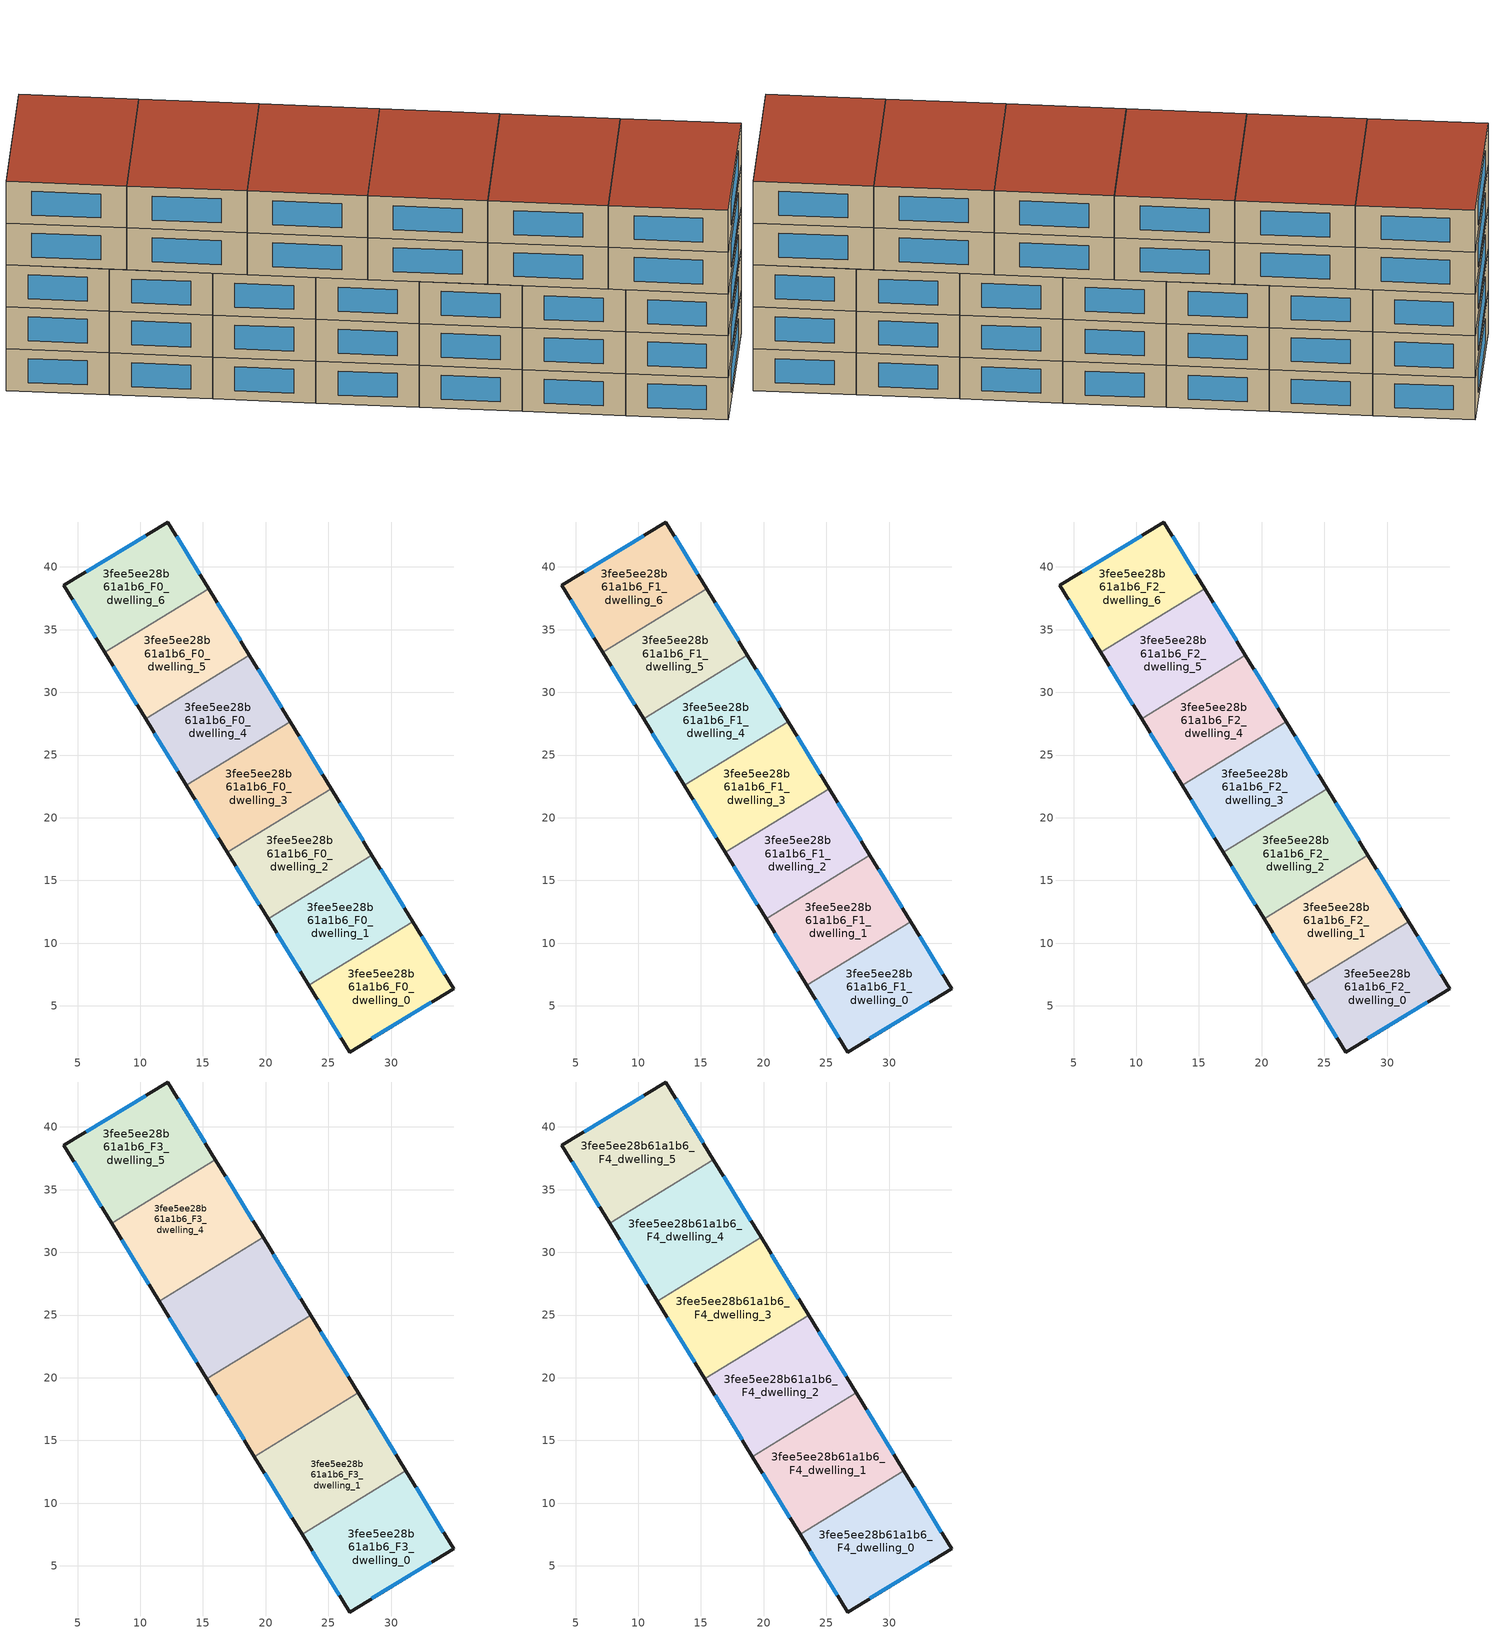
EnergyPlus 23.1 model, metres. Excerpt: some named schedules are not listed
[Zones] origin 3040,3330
3fee5ee28b61a1b6_F0_dwelling_0
 floor ground (EU_floor_Construction): 31.73,11.7 34.99,6.37 26.7,1.32 23.45,6.63 z0
 wall outside (EU_wall_Construction): 23.45,6.63 26.7,1.32 34.99,6.37 31.73,11.7 z0:3
 wall to 3fee5ee28b61a1b6_F0_dwelling_1 (EU_wall_Construction): 31.73,11.7 23.45,6.63 z0:3
 window (EU_Window_Construction): 34.3,7.51 32.43,10.56 / 28.47,2.4 33.22,5.29 / 24.14,5.49 26,2.46 z0.64:2.36
3fee5ee28b61a1b6_F0_dwelling_1
 floor ground (EU_floor_Construction): 28.47,17.01 31.73,11.7 23.45,6.63 20.19,11.94 z0
 wall outside (EU_wall_Construction): 20.19,11.94 23.45,6.63 / 31.73,11.7 28.47,17.01 z0:3
 wall to 3fee5ee28b61a1b6_F0_dwelling_2 (EU_wall_Construction): 28.47,17.01 20.19,11.94 z0:3
 window (EU_Window_Construction): 20.89,10.81 22.75,7.77 / 31.03,12.84 29.17,15.88 z0.64:2.36
3fee5ee28b61a1b6_F0_dwelling_2
 floor ground (EU_floor_Construction): 25.22,22.33 28.47,17.01 20.19,11.94 16.94,17.26 z0
 wall outside (EU_wall_Construction): 16.94,17.26 20.19,11.94 / 28.47,17.01 25.22,22.33 z0:3
 wall to 3fee5ee28b61a1b6_F0_dwelling_3 (EU_wall_Construction): 25.22,22.33 16.94,17.26 z0:3
 window (EU_Window_Construction): 17.64,16.12 19.5,13.08 / 27.78,18.15 25.92,21.19 z0.64:2.36
3fee5ee28b61a1b6_F0_dwelling_3
 floor ground (EU_floor_Construction): 21.96,27.65 25.22,22.33 16.94,17.26 13.68,22.58 z0
 wall outside (EU_wall_Construction): 13.68,22.58 16.94,17.26 / 25.22,22.33 21.96,27.65 z0:3
 wall to 3fee5ee28b61a1b6_F0_dwelling_4 (EU_wall_Construction): 21.96,27.65 13.68,22.58 z0:3
 window (EU_Window_Construction): 14.38,21.44 16.24,18.4 / 24.52,23.47 22.66,26.51 z0.64:2.36
3fee5ee28b61a1b6_F0_dwelling_4
 floor ground (EU_floor_Construction): 18.71,32.96 21.96,27.65 13.68,22.58 10.43,27.89 z0
 wall outside (EU_wall_Construction): 10.43,27.89 13.68,22.58 / 21.96,27.65 18.71,32.96 z0:3
 wall to 3fee5ee28b61a1b6_F0_dwelling_5 (EU_wall_Construction): 18.71,32.96 10.43,27.89 z0:3
 window (EU_Window_Construction): 11.12,26.75 12.98,23.72 / 21.26,28.79 19.4,31.83 z0.64:2.36
3fee5ee28b61a1b6_F0_dwelling_5
 floor ground (EU_floor_Construction): 15.45,38.28 18.71,32.96 10.43,27.89 7.17,33.21 z0
 wall outside (EU_wall_Construction): 7.17,33.21 10.43,27.89 / 18.71,32.96 15.45,38.28 z0:3
 wall to 3fee5ee28b61a1b6_F0_dwelling_6 (EU_wall_Construction): 15.45,38.28 7.17,33.21 z0:3
 window (EU_Window_Construction): 7.87,32.07 9.73,29.03 / 18.01,34.1 16.15,37.14 z0.64:2.36
3fee5ee28b61a1b6_F0_dwelling_6
 floor ground (EU_floor_Construction): 12.2,43.58 15.45,38.28 7.17,33.21 3.91,38.54 z0
 wall outside (EU_wall_Construction): 15.45,38.28 12.2,43.58 3.91,38.54 7.17,33.21 z0:3
 window (EU_Window_Construction): 4.6,37.4 6.47,34.35 / 10.43,42.5 5.68,39.62 / 14.76,39.42 12.9,42.45 z0.64:2.36
3fee5ee28b61a1b6_F1_dwelling_0
 floor to 3fee5ee28b61a1b6_F0_dwelling_0 (EU_floor_Construction): 31.73,11.7 34.99,6.37 26.7,1.32 23.45,6.63 z3
 wall outside (EU_wall_Construction): 23.45,6.63 26.7,1.32 34.99,6.37 31.73,11.7 z3:6
 wall to 3fee5ee28b61a1b6_F1_dwelling_1 (EU_wall_Construction): 31.73,11.7 23.45,6.63 z3:6
 window (EU_Window_Construction): 34.3,7.51 32.43,10.56 / 28.47,2.4 33.22,5.29 / 24.14,5.49 26,2.46 z3.64:5.36
3fee5ee28b61a1b6_F1_dwelling_1
 floor to 3fee5ee28b61a1b6_F0_dwelling_1 (EU_floor_Construction): 28.47,17.01 31.73,11.7 23.45,6.63 20.19,11.94 z3
 wall outside (EU_wall_Construction): 20.19,11.94 23.45,6.63 / 31.73,11.7 28.47,17.01 z3:6
 wall to 3fee5ee28b61a1b6_F1_dwelling_2 (EU_wall_Construction): 28.47,17.01 20.19,11.94 z3:6
 window (EU_Window_Construction): 20.89,10.81 22.75,7.77 / 31.03,12.84 29.17,15.88 z3.64:5.36
3fee5ee28b61a1b6_F1_dwelling_2
 floor to 3fee5ee28b61a1b6_F0_dwelling_2 (EU_floor_Construction): 25.22,22.33 28.47,17.01 20.19,11.94 16.94,17.26 z3
 wall outside (EU_wall_Construction): 16.94,17.26 20.19,11.94 / 28.47,17.01 25.22,22.33 z3:6
 wall to 3fee5ee28b61a1b6_F1_dwelling_3 (EU_wall_Construction): 25.22,22.33 16.94,17.26 z3:6
 window (EU_Window_Construction): 17.64,16.12 19.5,13.08 / 27.78,18.15 25.92,21.19 z3.64:5.36
3fee5ee28b61a1b6_F1_dwelling_3
 floor to 3fee5ee28b61a1b6_F0_dwelling_3 (EU_floor_Construction): 21.96,27.65 25.22,22.33 16.94,17.26 13.68,22.58 z3
 wall outside (EU_wall_Construction): 13.68,22.58 16.94,17.26 / 25.22,22.33 21.96,27.65 z3:6
 wall to 3fee5ee28b61a1b6_F1_dwelling_4 (EU_wall_Construction): 21.96,27.65 13.68,22.58 z3:6
 window (EU_Window_Construction): 14.38,21.44 16.24,18.4 / 24.52,23.47 22.66,26.51 z3.64:5.36
3fee5ee28b61a1b6_F1_dwelling_4
 floor to 3fee5ee28b61a1b6_F0_dwelling_4 (EU_floor_Construction): 18.71,32.96 21.96,27.65 13.68,22.58 10.43,27.89 z3
 wall outside (EU_wall_Construction): 10.43,27.89 13.68,22.58 / 21.96,27.65 18.71,32.96 z3:6
 wall to 3fee5ee28b61a1b6_F1_dwelling_5 (EU_wall_Construction): 18.71,32.96 10.43,27.89 z3:6
 window (EU_Window_Construction): 11.12,26.75 12.98,23.72 / 21.26,28.79 19.4,31.83 z3.64:5.36
3fee5ee28b61a1b6_F1_dwelling_5
 floor to 3fee5ee28b61a1b6_F0_dwelling_5 (EU_floor_Construction): 15.45,38.28 18.71,32.96 10.43,27.89 7.17,33.21 z3
 wall outside (EU_wall_Construction): 7.17,33.21 10.43,27.89 / 18.71,32.96 15.45,38.28 z3:6
 wall to 3fee5ee28b61a1b6_F1_dwelling_6 (EU_wall_Construction): 15.45,38.28 7.17,33.21 z3:6
 window (EU_Window_Construction): 7.87,32.07 9.73,29.03 / 18.01,34.1 16.15,37.14 z3.64:5.36
3fee5ee28b61a1b6_F1_dwelling_6
 floor to 3fee5ee28b61a1b6_F0_dwelling_6 (EU_floor_Construction): 12.2,43.58 15.45,38.28 7.17,33.21 3.91,38.54 z3
 wall outside (EU_wall_Construction): 15.45,38.28 12.2,43.58 3.91,38.54 7.17,33.21 z3:6
 window (EU_Window_Construction): 4.6,37.4 6.47,34.35 / 10.43,42.5 5.68,39.62 / 14.76,39.42 12.9,42.45 z3.64:5.36
3fee5ee28b61a1b6_F2_dwelling_0
 floor to 3fee5ee28b61a1b6_F1_dwelling_0 (EU_floor_Construction): 31.73,11.7 34.99,6.37 26.7,1.32 23.45,6.63 z6
 wall outside (EU_wall_Construction): 23.45,6.63 26.7,1.32 34.99,6.37 31.73,11.7 z6:9
 wall to 3fee5ee28b61a1b6_F2_dwelling_1 (EU_wall_Construction): 31.73,11.7 23.45,6.63 z6:9
 window (EU_Window_Construction): 34.3,7.51 32.43,10.56 / 28.47,2.4 33.22,5.29 / 24.14,5.49 26,2.46 z6.64:8.36
3fee5ee28b61a1b6_F2_dwelling_1
 floor to 3fee5ee28b61a1b6_F1_dwelling_1 (EU_floor_Construction): 28.47,17.01 31.73,11.7 23.45,6.63 20.19,11.94 z6
 wall outside (EU_wall_Construction): 20.19,11.94 23.45,6.63 / 31.73,11.7 28.47,17.01 z6:9
 wall to 3fee5ee28b61a1b6_F2_dwelling_2 (EU_wall_Construction): 28.47,17.01 20.19,11.94 z6:9
 window (EU_Window_Construction): 20.89,10.81 22.75,7.77 / 31.03,12.84 29.17,15.88 z6.64:8.36
 ceiling adiabatic (EU_roof_Construction): 31.19,12.58 28.47,17.01 20.19,11.94 22.91,7.51 z9
3fee5ee28b61a1b6_F2_dwelling_2
 floor to 3fee5ee28b61a1b6_F1_dwelling_2 (EU_floor_Construction): 25.22,22.33 28.47,17.01 20.19,11.94 16.94,17.26 z6
 wall outside (EU_wall_Construction): 16.94,17.26 20.19,11.94 / 28.47,17.01 25.22,22.33 z6:9
 wall to 3fee5ee28b61a1b6_F2_dwelling_3 (EU_wall_Construction): 25.22,22.33 16.94,17.26 z6:9
 window (EU_Window_Construction): 17.64,16.12 19.5,13.08 / 27.78,18.15 25.92,21.19 z6.64:8.36
3fee5ee28b61a1b6_F2_dwelling_3
 floor to 3fee5ee28b61a1b6_F1_dwelling_3 (EU_floor_Construction): 21.96,27.65 25.22,22.33 16.94,17.26 13.68,22.58 z6
 wall outside (EU_wall_Construction): 13.68,22.58 16.94,17.26 / 25.22,22.33 21.96,27.65 z6:9
 wall to 3fee5ee28b61a1b6_F2_dwelling_4 (EU_wall_Construction): 21.96,27.65 13.68,22.58 z6:9
 window (EU_Window_Construction): 14.38,21.44 16.24,18.4 / 24.52,23.47 22.66,26.51 z6.64:8.36
3fee5ee28b61a1b6_F2_dwelling_4
 floor to 3fee5ee28b61a1b6_F1_dwelling_4 (EU_floor_Construction): 18.71,32.96 21.96,27.65 13.68,22.58 10.43,27.89 z6
 wall outside (EU_wall_Construction): 10.43,27.89 13.68,22.58 / 21.96,27.65 18.71,32.96 z6:9
 wall to 3fee5ee28b61a1b6_F2_dwelling_5 (EU_wall_Construction): 18.71,32.96 10.43,27.89 z6:9
 window (EU_Window_Construction): 11.12,26.75 12.98,23.72 / 21.26,28.79 19.4,31.83 z6.64:8.36
3fee5ee28b61a1b6_F2_dwelling_5
 floor to 3fee5ee28b61a1b6_F1_dwelling_5 (EU_floor_Construction): 15.45,38.28 18.71,32.96 10.43,27.89 7.17,33.21 z6
 wall outside (EU_wall_Construction): 7.17,33.21 10.43,27.89 / 18.71,32.96 15.45,38.28 z6:9
 wall to 3fee5ee28b61a1b6_F2_dwelling_6 (EU_wall_Construction): 15.45,38.28 7.17,33.21 z6:9
 window (EU_Window_Construction): 7.87,32.07 9.73,29.03 / 18.01,34.1 16.15,37.14 z6.64:8.36
3fee5ee28b61a1b6_F2_dwelling_6
 floor to 3fee5ee28b61a1b6_F1_dwelling_6 (EU_floor_Construction): 12.2,43.58 15.45,38.28 7.17,33.21 3.91,38.54 z6
 wall outside (EU_wall_Construction): 15.45,38.28 12.2,43.58 3.91,38.54 7.17,33.21 z6:9
 window (EU_Window_Construction): 4.6,37.4 6.47,34.35 / 10.43,42.5 5.68,39.62 / 14.76,39.42 12.9,42.45 z6.64:8.36
3fee5ee28b61a1b6_F3_dwelling_0
 floor to 3fee5ee28b61a1b6_F2_dwelling_0 (EU_floor_Construction): 31.73,11.7 34.99,6.37 26.7,1.32 23.45,6.63 z9
 floor to 3fee5ee28b61a1b6_F2_dwelling_1 (EU_floor_Construction): 31.19,12.58 31.73,11.7 23.45,6.63 22.91,7.51 z9
 wall outside (EU_wall_Construction): 22.91,7.51 26.7,1.32 34.99,6.37 31.19,12.58 z9:12
 wall to 3fee5ee28b61a1b6_F3_dwelling_1 (EU_wall_Construction): 31.19,12.58 22.91,7.51 z9:12
 window (EU_Window_Construction): 34.18,7.7 32,11.25 / 28.47,2.4 33.22,5.29 / 23.72,6.19 25.89,2.65 z9.64:11.36
3fee5ee28b61a1b6_F3_dwelling_1
 floor to 3fee5ee28b61a1b6_F2_dwelling_2 (EU_floor_Construction): 27.39,18.79 28.47,17.01 20.19,11.94 19.11,13.72 z9
 floor adiabatic (EU_floor_Construction): 28.47,17.01 31.19,12.58 22.91,7.51 19.11,13.72 20.19,11.94 z9
 wall outside (EU_wall_Construction): 19.11,13.72 22.91,7.51 / 31.19,12.58 27.39,18.79 z9:12
 wall to 3fee5ee28b61a1b6_F3_dwelling_2 (EU_wall_Construction): 27.39,18.79 19.11,13.72 z9:12
 window (EU_Window_Construction): 19.92,12.39 22.09,8.84 / 30.37,13.91 28.2,17.46 z9.64:11.36
3fee5ee28b61a1b6_F3_dwelling_2
 floor to 3fee5ee28b61a1b6_F2_dwelling_2 (EU_floor_Construction): 25.22,22.33 27.39,18.79 19.11,13.72 16.94,17.26 z9
 floor to 3fee5ee28b61a1b6_F2_dwelling_3 (EU_floor_Construction): 23.59,24.99 25.22,22.33 16.94,17.26 15.31,19.92 z9
 wall outside (EU_wall_Construction): 15.31,19.92 19.11,13.72 / 27.39,18.79 23.59,24.99 z9:12
 wall to 3fee5ee28b61a1b6_F3_dwelling_3 (EU_wall_Construction): 23.59,24.99 15.31,19.92 z9:12
 window (EU_Window_Construction): 16.12,18.59 18.29,15.04 / 26.58,20.12 24.4,23.66 z9.64:11.36
3fee5ee28b61a1b6_F3_dwelling_3
 floor to 3fee5ee28b61a1b6_F2_dwelling_4 (EU_floor_Construction): 19.79,31.19 21.96,27.65 13.68,22.58 11.51,26.12 z9
 floor to 3fee5ee28b61a1b6_F2_dwelling_3 (EU_floor_Construction): 21.96,27.65 23.59,24.99 15.31,19.92 13.68,22.58 z9
 wall outside (EU_wall_Construction): 11.51,26.12 15.31,19.92 / 23.59,24.99 19.79,31.19 z9:12
 wall to 3fee5ee28b61a1b6_F3_dwelling_4 (EU_wall_Construction): 19.79,31.19 11.51,26.12 z9:12
 window (EU_Window_Construction): 12.32,24.79 14.5,21.25 / 22.78,26.32 20.61,29.86 z9.64:11.36
3fee5ee28b61a1b6_F3_dwelling_4
 floor to 3fee5ee28b61a1b6_F2_dwelling_4 (EU_floor_Construction): 18.71,32.96 19.79,31.19 11.51,26.12 10.43,27.89 z9
 floor to 3fee5ee28b61a1b6_F2_dwelling_5 (EU_floor_Construction): 15.99,37.39 18.71,32.96 10.43,27.89 7.71,32.32 z9
 wall outside (EU_wall_Construction): 7.71,32.32 11.51,26.12 / 19.79,31.19 15.99,37.39 z9:12
 wall to 3fee5ee28b61a1b6_F3_dwelling_5 (EU_wall_Construction): 15.99,37.39 7.71,32.32 z9:12
 window (EU_Window_Construction): 8.53,31 10.7,27.45 / 18.98,32.52 16.81,36.07 z9.64:11.36
3fee5ee28b61a1b6_F3_dwelling_5
 floor to 3fee5ee28b61a1b6_F2_dwelling_5 (EU_floor_Construction): 15.45,38.28 15.99,37.39 7.71,32.32 7.17,33.21 z9
 floor to 3fee5ee28b61a1b6_F2_dwelling_6 (EU_floor_Construction): 12.2,43.58 15.45,38.28 7.17,33.21 3.91,38.54 z9
 wall outside (EU_wall_Construction): 15.99,37.39 12.2,43.58 3.91,38.54 7.71,32.32 z9:12
 window (EU_Window_Construction): 4.72,37.21 6.9,33.66 / 10.43,42.5 5.68,39.62 / 15.18,38.72 13.01,42.26 z9.64:11.36
3fee5ee28b61a1b6_F4_dwelling_0
 floor to 3fee5ee28b61a1b6_F3_dwelling_0 (EU_floor_Construction): 31.19,12.58 34.99,6.37 26.7,1.32 22.91,7.51 z12
 wall outside (EU_wall_Construction): 22.91,7.51 26.7,1.32 34.99,6.37 31.19,12.58 z12:15
 wall to 3fee5ee28b61a1b6_F4_dwelling_1 (EU_wall_Construction): 31.19,12.58 22.91,7.51 z12:15
 window (EU_Window_Construction): 34.18,7.7 32,11.25 / 28.47,2.4 33.22,5.29 / 23.72,6.19 25.89,2.65 z12.64:14.36
 roof outside (EU_roof_Construction): 34.99,6.37 31.19,12.58 22.91,7.51 26.7,1.32 z15
3fee5ee28b61a1b6_F4_dwelling_1
 floor to 3fee5ee28b61a1b6_F3_dwelling_1 (EU_floor_Construction): 27.39,18.79 31.19,12.58 22.91,7.51 19.11,13.72 z12
 wall outside (EU_wall_Construction): 19.11,13.72 22.91,7.51 / 31.19,12.58 27.39,18.79 z12:15
 wall to 3fee5ee28b61a1b6_F4_dwelling_2 (EU_wall_Construction): 27.39,18.79 19.11,13.72 z12:15
 window (EU_Window_Construction): 19.92,12.39 22.09,8.84 / 30.37,13.91 28.2,17.46 z12.64:14.36
 roof outside (EU_roof_Construction): 31.19,12.58 27.39,18.79 19.11,13.72 22.91,7.51 z15
3fee5ee28b61a1b6_F4_dwelling_2
 floor to 3fee5ee28b61a1b6_F3_dwelling_2 (EU_floor_Construction): 23.59,24.99 27.39,18.79 19.11,13.72 15.31,19.92 z12
 wall outside (EU_wall_Construction): 15.31,19.92 19.11,13.72 / 27.39,18.79 23.59,24.99 z12:15
 wall to 3fee5ee28b61a1b6_F4_dwelling_3 (EU_wall_Construction): 23.59,24.99 15.31,19.92 z12:15
 window (EU_Window_Construction): 16.12,18.59 18.29,15.04 / 26.58,20.12 24.4,23.66 z12.64:14.36
 roof outside (EU_roof_Construction): 27.39,18.79 23.59,24.99 15.31,19.92 19.11,13.72 z15
3fee5ee28b61a1b6_F4_dwelling_3
 floor to 3fee5ee28b61a1b6_F3_dwelling_3 (EU_floor_Construction): 19.79,31.19 23.59,24.99 15.31,19.92 11.51,26.12 z12
 wall outside (EU_wall_Construction): 11.51,26.12 15.31,19.92 / 23.59,24.99 19.79,31.19 z12:15
 wall to 3fee5ee28b61a1b6_F4_dwelling_4 (EU_wall_Construction): 19.79,31.19 11.51,26.12 z12:15
 window (EU_Window_Construction): 12.32,24.79 14.5,21.25 / 22.78,26.32 20.61,29.86 z12.64:14.36
 roof outside (EU_roof_Construction): 23.59,24.99 19.79,31.19 11.51,26.12 15.31,19.92 z15
3fee5ee28b61a1b6_F4_dwelling_4
 floor to 3fee5ee28b61a1b6_F3_dwelling_4 (EU_floor_Construction): 15.99,37.39 19.79,31.19 11.51,26.12 7.71,32.32 z12
 wall outside (EU_wall_Construction): 7.71,32.32 11.51,26.12 / 19.79,31.19 15.99,37.39 z12:15
 wall to 3fee5ee28b61a1b6_F4_dwelling_5 (EU_wall_Construction): 15.99,37.39 7.71,32.32 z12:15
 window (EU_Window_Construction): 8.53,31 10.7,27.45 / 18.98,32.52 16.81,36.07 z12.64:14.36
 roof outside (EU_roof_Construction): 19.79,31.19 15.99,37.39 7.71,32.32 11.51,26.12 z15
3fee5ee28b61a1b6_F4_dwelling_5
 floor to 3fee5ee28b61a1b6_F3_dwelling_5 (EU_floor_Construction): 12.2,43.58 15.99,37.39 7.71,32.32 3.91,38.54 z12
 wall outside (EU_wall_Construction): 15.99,37.39 12.2,43.58 3.91,38.54 7.71,32.32 z12:15
 window (EU_Window_Construction): 4.72,37.21 6.9,33.66 / 10.43,42.5 5.68,39.62 / 15.18,38.72 13.01,42.26 z12.64:14.36
 roof outside (EU_roof_Construction): 15.99,37.39 12.2,43.58 3.91,38.54 7.71,32.32 z15
[Building]
EU S2 Campaign: North Axis=0; Terrain=City; Solar Distribution=FullExterior
[Site:Location]
Yerevan-Zvartnots.Intl.AP: Latitude=40.15; Longitude=44.383; Time Zone=4; Elevation=854
[SizingPeriod:WeatherFileDays]
AnnualSizingPeriod: Begin Month=1; Begin Day of Month=1; End Month=12; End Day of Month=31; Day of Week for Start Day=Monday; Use Weather File Daylight Saving Period=No; Use Weather File Rain and Snow Indicators=No
[MATERIAL]
EU_InternalMass_Material: Roughness=MediumRough; Thickness=0.1; Conductivity=1; Density=1800; Specific Heat=900; Thermal Absorptance=0.9; Solar Absorptance=0.7; Visible Absorptance=0.7
[MATERIAL:NOMASS] Roughness=MediumRough; Thermal Absorptance=0.9; Solar Absorptance=0.7; Visible Absorptance=0.7
Name | Thermal Resistance
EU_wall_NoMass | 1.05043
EU_roof_NoMass | 1.45357
EU_floor_NoMass | 0.478065
[WINDOWMATERIAL:SIMPLEGLAZINGSYSTEM]
EU_Window_SimpleGlazing: UFactor=2.5566; Solar Heat Gain Coefficient=0.75; Visible Transmittance=0.75
[CONSTRUCTION]
EU_wall_Construction: EU_wall_NoMass
EU_roof_Construction: EU_roof_NoMass
EU_floor_Construction: EU_floor_NoMass
EU_Window_Construction: EU_Window_SimpleGlazing
EU_InternalMass_Construction: EU_InternalMass_Material
[ZONE] Type=1; Multiplier=1; Ceiling Height=autocalculate; Floor Area=autocalculate; Part of Total Floor Area=Yes
Name | Volume
3fee5ee28b61a1b6_F0_dwelling_0; 3fee5ee28b61a1b6_F1_dwelling_0; 3fee5ee28b61a1b6_F2_dwelling_0; 3fee5ee28b61a1b6_F0_dwelling_6; 3fee5ee28b61a1b6_F1_dwelling_6; 3fee5ee28b61a1b6_F2_dwelling_6 | 181.63
3fee5ee28b61a1b6_F3_dwelling_0; 3fee5ee28b61a1b6_F4_dwelling_0; 3fee5ee28b61a1b6_F3_dwelling_5; 3fee5ee28b61a1b6_F4_dwelling_5 | 211.886
3fee5ee28b61a1b6_F0_dwelling_1; 3fee5ee28b61a1b6_F1_dwelling_1; 3fee5ee28b61a1b6_F2_dwelling_1; 3fee5ee28b61a1b6_F0_dwelling_3; 3fee5ee28b61a1b6_F1_dwelling_3; 3fee5ee28b61a1b6_F2_dwelling_3; 3fee5ee28b61a1b6_F0_dwelling_5; 3fee5ee28b61a1b6_F1_dwelling_5; 3fee5ee28b61a1b6_F2_dwelling_5 | 181.608
3fee5ee28b61a1b6_F3_dwelling_1; 3fee5ee28b61a1b6_F4_dwelling_1; 3fee5ee28b61a1b6_F3_dwelling_3; 3fee5ee28b61a1b6_F4_dwelling_3 | 211.895
3fee5ee28b61a1b6_F0_dwelling_2; 3fee5ee28b61a1b6_F1_dwelling_2; 3fee5ee28b61a1b6_F2_dwelling_2; 3fee5ee28b61a1b6_F0_dwelling_4; 3fee5ee28b61a1b6_F1_dwelling_4; 3fee5ee28b61a1b6_F2_dwelling_4 | 181.583
3fee5ee28b61a1b6_F3_dwelling_2; 3fee5ee28b61a1b6_F4_dwelling_2 | 211.855
3fee5ee28b61a1b6_F3_dwelling_4; 3fee5ee28b61a1b6_F4_dwelling_4 | 211.896
[INTERNALMASS] Construction=EU_InternalMass_Construction
Name | Zone or ZoneList | Surface Area
3fee5ee28b61a1b6_F0_dwelling_0_EU_InternalMass | 3fee5ee28b61a1b6_F0_dwelling_0 | 60.5434
3fee5ee28b61a1b6_F0_dwelling_1_EU_InternalMass | 3fee5ee28b61a1b6_F0_dwelling_1 | 60.5361
3fee5ee28b61a1b6_F0_dwelling_2_EU_InternalMass | 3fee5ee28b61a1b6_F0_dwelling_2 | 60.5277
3fee5ee28b61a1b6_F0_dwelling_3_EU_InternalMass | 3fee5ee28b61a1b6_F0_dwelling_3 | 60.5359
3fee5ee28b61a1b6_F0_dwelling_4_EU_InternalMass | 3fee5ee28b61a1b6_F0_dwelling_4 | 60.5277
3fee5ee28b61a1b6_F0_dwelling_5_EU_InternalMass | 3fee5ee28b61a1b6_F0_dwelling_5 | 60.5361
3fee5ee28b61a1b6_F0_dwelling_6_EU_InternalMass | 3fee5ee28b61a1b6_F0_dwelling_6 | 60.5434
3fee5ee28b61a1b6_F1_dwelling_0_EU_InternalMass | 3fee5ee28b61a1b6_F1_dwelling_0 | 60.5434
3fee5ee28b61a1b6_F1_dwelling_1_EU_InternalMass | 3fee5ee28b61a1b6_F1_dwelling_1 | 60.5361
3fee5ee28b61a1b6_F1_dwelling_2_EU_InternalMass | 3fee5ee28b61a1b6_F1_dwelling_2 | 60.5277
3fee5ee28b61a1b6_F1_dwelling_3_EU_InternalMass | 3fee5ee28b61a1b6_F1_dwelling_3 | 60.5359
3fee5ee28b61a1b6_F1_dwelling_4_EU_InternalMass | 3fee5ee28b61a1b6_F1_dwelling_4 | 60.5277
3fee5ee28b61a1b6_F1_dwelling_5_EU_InternalMass | 3fee5ee28b61a1b6_F1_dwelling_5 | 60.5361
3fee5ee28b61a1b6_F1_dwelling_6_EU_InternalMass | 3fee5ee28b61a1b6_F1_dwelling_6 | 60.5434
3fee5ee28b61a1b6_F2_dwelling_0_EU_InternalMass | 3fee5ee28b61a1b6_F2_dwelling_0 | 60.5434
3fee5ee28b61a1b6_F2_dwelling_1_EU_InternalMass | 3fee5ee28b61a1b6_F2_dwelling_1 | 60.5361
3fee5ee28b61a1b6_F2_dwelling_2_EU_InternalMass | 3fee5ee28b61a1b6_F2_dwelling_2 | 60.5277
3fee5ee28b61a1b6_F2_dwelling_3_EU_InternalMass | 3fee5ee28b61a1b6_F2_dwelling_3 | 60.5359
3fee5ee28b61a1b6_F2_dwelling_4_EU_InternalMass | 3fee5ee28b61a1b6_F2_dwelling_4 | 60.5277
3fee5ee28b61a1b6_F2_dwelling_5_EU_InternalMass | 3fee5ee28b61a1b6_F2_dwelling_5 | 60.5361
3fee5ee28b61a1b6_F2_dwelling_6_EU_InternalMass | 3fee5ee28b61a1b6_F2_dwelling_6 | 60.5434
3fee5ee28b61a1b6_F3_dwelling_0_EU_InternalMass | 3fee5ee28b61a1b6_F3_dwelling_0 | 70.6288
3fee5ee28b61a1b6_F3_dwelling_1_EU_InternalMass | 3fee5ee28b61a1b6_F3_dwelling_1 | 70.6318
3fee5ee28b61a1b6_F3_dwelling_2_EU_InternalMass | 3fee5ee28b61a1b6_F3_dwelling_2 | 70.6184
3fee5ee28b61a1b6_F3_dwelling_3_EU_InternalMass | 3fee5ee28b61a1b6_F3_dwelling_3 | 70.6318
3fee5ee28b61a1b6_F3_dwelling_4_EU_InternalMass | 3fee5ee28b61a1b6_F3_dwelling_4 | 70.6318
3fee5ee28b61a1b6_F3_dwelling_5_EU_InternalMass | 3fee5ee28b61a1b6_F3_dwelling_5 | 70.6288
3fee5ee28b61a1b6_F4_dwelling_0_EU_InternalMass | 3fee5ee28b61a1b6_F4_dwelling_0 | 70.6288
3fee5ee28b61a1b6_F4_dwelling_1_EU_InternalMass | 3fee5ee28b61a1b6_F4_dwelling_1 | 70.6318
3fee5ee28b61a1b6_F4_dwelling_2_EU_InternalMass | 3fee5ee28b61a1b6_F4_dwelling_2 | 70.6184
3fee5ee28b61a1b6_F4_dwelling_3_EU_InternalMass | 3fee5ee28b61a1b6_F4_dwelling_3 | 70.6318
3fee5ee28b61a1b6_F4_dwelling_4_EU_InternalMass | 3fee5ee28b61a1b6_F4_dwelling_4 | 70.6318
3fee5ee28b61a1b6_F4_dwelling_5_EU_InternalMass | 3fee5ee28b61a1b6_F4_dwelling_5 | 70.6288
[OTHEREQUIPMENT] Fuel Type=Electricity; Design Level Calculation Method=Watts/Area; Power per Zone Floor Area=1; Fraction Latent=0; Fraction Radiant=0; Fraction Lost=0; Carbon Dioxide Generation Rate=0; EndUse Subcategory=EU_Step8_InternalGains
Name | Zone or ZoneList or Space or SpaceList | Schedule
EU_Step8_InternalGain_3fee5ee28b61a1b6_F0_dwelling_0_f000 | 3fee5ee28b61a1b6_F0_dwelling_0 | EU_Step8_GainSchedule_3fee5ee28b61a1b6_F0_dwelling_0_f000
EU_Step8_InternalGain_3fee5ee28b61a1b6_F0_dwelling_1_f000 | 3fee5ee28b61a1b6_F0_dwelling_1 | EU_Step8_GainSchedule_3fee5ee28b61a1b6_F0_dwelling_1_f000
EU_Step8_InternalGain_3fee5ee28b61a1b6_F0_dwelling_2_f000 | 3fee5ee28b61a1b6_F0_dwelling_2 | EU_Step8_GainSchedule_3fee5ee28b61a1b6_F0_dwelling_2_f000
EU_Step8_InternalGain_3fee5ee28b61a1b6_F0_dwelling_3_f000 | 3fee5ee28b61a1b6_F0_dwelling_3 | EU_Step8_GainSchedule_3fee5ee28b61a1b6_F0_dwelling_3_f000
EU_Step8_InternalGain_3fee5ee28b61a1b6_F0_dwelling_4_f000 | 3fee5ee28b61a1b6_F0_dwelling_4 | EU_Step8_GainSchedule_3fee5ee28b61a1b6_F0_dwelling_4_f000
EU_Step8_InternalGain_3fee5ee28b61a1b6_F0_dwelling_5_f000 | 3fee5ee28b61a1b6_F0_dwelling_5 | EU_Step8_GainSchedule_3fee5ee28b61a1b6_F0_dwelling_5_f000
EU_Step8_InternalGain_3fee5ee28b61a1b6_F0_dwelling_6_f000 | 3fee5ee28b61a1b6_F0_dwelling_6 | EU_Step8_GainSchedule_3fee5ee28b61a1b6_F0_dwelling_6_f000
EU_Step8_InternalGain_3fee5ee28b61a1b6_F1_dwelling_0_f000 | 3fee5ee28b61a1b6_F1_dwelling_0 | EU_Step8_GainSchedule_3fee5ee28b61a1b6_F1_dwelling_0_f000
EU_Step8_InternalGain_3fee5ee28b61a1b6_F1_dwelling_1_f000 | 3fee5ee28b61a1b6_F1_dwelling_1 | EU_Step8_GainSchedule_3fee5ee28b61a1b6_F1_dwelling_1_f000
EU_Step8_InternalGain_3fee5ee28b61a1b6_F1_dwelling_2_f000 | 3fee5ee28b61a1b6_F1_dwelling_2 | EU_Step8_GainSchedule_3fee5ee28b61a1b6_F1_dwelling_2_f000
EU_Step8_InternalGain_3fee5ee28b61a1b6_F1_dwelling_3_f000 | 3fee5ee28b61a1b6_F1_dwelling_3 | EU_Step8_GainSchedule_3fee5ee28b61a1b6_F1_dwelling_3_f000
EU_Step8_InternalGain_3fee5ee28b61a1b6_F1_dwelling_4_f000 | 3fee5ee28b61a1b6_F1_dwelling_4 | EU_Step8_GainSchedule_3fee5ee28b61a1b6_F1_dwelling_4_f000
EU_Step8_InternalGain_3fee5ee28b61a1b6_F1_dwelling_5_f000 | 3fee5ee28b61a1b6_F1_dwelling_5 | EU_Step8_GainSchedule_3fee5ee28b61a1b6_F1_dwelling_5_f000
EU_Step8_InternalGain_3fee5ee28b61a1b6_F1_dwelling_6_f000 | 3fee5ee28b61a1b6_F1_dwelling_6 | EU_Step8_GainSchedule_3fee5ee28b61a1b6_F1_dwelling_6_f000
EU_Step8_InternalGain_3fee5ee28b61a1b6_F2_dwelling_0_f000 | 3fee5ee28b61a1b6_F2_dwelling_0 | EU_Step8_GainSchedule_3fee5ee28b61a1b6_F2_dwelling_0_f000
EU_Step8_InternalGain_3fee5ee28b61a1b6_F2_dwelling_1_f000 | 3fee5ee28b61a1b6_F2_dwelling_1 | EU_Step8_GainSchedule_3fee5ee28b61a1b6_F2_dwelling_1_f000
EU_Step8_InternalGain_3fee5ee28b61a1b6_F2_dwelling_2_f000 | 3fee5ee28b61a1b6_F2_dwelling_2 | EU_Step8_GainSchedule_3fee5ee28b61a1b6_F2_dwelling_2_f000
EU_Step8_InternalGain_3fee5ee28b61a1b6_F2_dwelling_3_f000 | 3fee5ee28b61a1b6_F2_dwelling_3 | EU_Step8_GainSchedule_3fee5ee28b61a1b6_F2_dwelling_3_f000
EU_Step8_InternalGain_3fee5ee28b61a1b6_F2_dwelling_4_f000 | 3fee5ee28b61a1b6_F2_dwelling_4 | EU_Step8_GainSchedule_3fee5ee28b61a1b6_F2_dwelling_4_f000
EU_Step8_InternalGain_3fee5ee28b61a1b6_F2_dwelling_5_f000 | 3fee5ee28b61a1b6_F2_dwelling_5 | EU_Step8_GainSchedule_3fee5ee28b61a1b6_F2_dwelling_5_f000
EU_Step8_InternalGain_3fee5ee28b61a1b6_F2_dwelling_6_f000 | 3fee5ee28b61a1b6_F2_dwelling_6 | EU_Step8_GainSchedule_3fee5ee28b61a1b6_F2_dwelling_6_f000
EU_Step8_InternalGain_3fee5ee28b61a1b6_F3_dwelling_0_f000 | 3fee5ee28b61a1b6_F3_dwelling_0 | EU_Step8_GainSchedule_3fee5ee28b61a1b6_F3_dwelling_0_f000
EU_Step8_InternalGain_3fee5ee28b61a1b6_F3_dwelling_1_f000 | 3fee5ee28b61a1b6_F3_dwelling_1 | EU_Step8_GainSchedule_3fee5ee28b61a1b6_F3_dwelling_1_f000
EU_Step8_InternalGain_3fee5ee28b61a1b6_F3_dwelling_2_f000 | 3fee5ee28b61a1b6_F3_dwelling_2 | EU_Step8_GainSchedule_3fee5ee28b61a1b6_F3_dwelling_2_f000
EU_Step8_InternalGain_3fee5ee28b61a1b6_F3_dwelling_3_f000 | 3fee5ee28b61a1b6_F3_dwelling_3 | EU_Step8_GainSchedule_3fee5ee28b61a1b6_F3_dwelling_3_f000
EU_Step8_InternalGain_3fee5ee28b61a1b6_F3_dwelling_4_f000 | 3fee5ee28b61a1b6_F3_dwelling_4 | EU_Step8_GainSchedule_3fee5ee28b61a1b6_F3_dwelling_4_f000
EU_Step8_InternalGain_3fee5ee28b61a1b6_F3_dwelling_5_f000 | 3fee5ee28b61a1b6_F3_dwelling_5 | EU_Step8_GainSchedule_3fee5ee28b61a1b6_F3_dwelling_5_f000
EU_Step8_InternalGain_3fee5ee28b61a1b6_F4_dwelling_0_f000 | 3fee5ee28b61a1b6_F4_dwelling_0 | EU_Step8_GainSchedule_3fee5ee28b61a1b6_F4_dwelling_0_f000
EU_Step8_InternalGain_3fee5ee28b61a1b6_F4_dwelling_1_f000 | 3fee5ee28b61a1b6_F4_dwelling_1 | EU_Step8_GainSchedule_3fee5ee28b61a1b6_F4_dwelling_1_f000
EU_Step8_InternalGain_3fee5ee28b61a1b6_F4_dwelling_2_f000 | 3fee5ee28b61a1b6_F4_dwelling_2 | EU_Step8_GainSchedule_3fee5ee28b61a1b6_F4_dwelling_2_f000
EU_Step8_InternalGain_3fee5ee28b61a1b6_F4_dwelling_3_f000 | 3fee5ee28b61a1b6_F4_dwelling_3 | EU_Step8_GainSchedule_3fee5ee28b61a1b6_F4_dwelling_3_f000
EU_Step8_InternalGain_3fee5ee28b61a1b6_F4_dwelling_4_f000 | 3fee5ee28b61a1b6_F4_dwelling_4 | EU_Step8_GainSchedule_3fee5ee28b61a1b6_F4_dwelling_4_f000
EU_Step8_InternalGain_3fee5ee28b61a1b6_F4_dwelling_5_f000 | 3fee5ee28b61a1b6_F4_dwelling_5 | EU_Step8_GainSchedule_3fee5ee28b61a1b6_F4_dwelling_5_f000
[ZONEVENTILATION:DESIGNFLOWRATE] Schedule=EU_AlwaysOn; Design Flow Rate Calculation Method=AirChanges/Hour; Air Changes per Hour=0.557805; Ventilation Type=Natural; Fan Pressure Rise=0; Fan Total Efficiency=1; Constant Term Coefficient=1; Temperature Term Coefficient=0; Velocity Term Coefficient=0; Velocity Squared Term Coefficient=0; Minimum Indoor Temperature=-100; Maximum Indoor Temperature=100; Delta Temperature=-100; Minimum Outdoor Temperature=-100; Maximum Outdoor Temperature=100; Maximum Wind Speed=40
Name | Zone or ZoneList or Space or SpaceList
EU_ConstantAir_3fee5ee28b61a1b6_F0_dwelling_0 | 3fee5ee28b61a1b6_F0_dwelling_0
EU_ConstantAir_3fee5ee28b61a1b6_F0_dwelling_1 | 3fee5ee28b61a1b6_F0_dwelling_1
EU_ConstantAir_3fee5ee28b61a1b6_F0_dwelling_2 | 3fee5ee28b61a1b6_F0_dwelling_2
EU_ConstantAir_3fee5ee28b61a1b6_F0_dwelling_3 | 3fee5ee28b61a1b6_F0_dwelling_3
EU_ConstantAir_3fee5ee28b61a1b6_F0_dwelling_4 | 3fee5ee28b61a1b6_F0_dwelling_4
EU_ConstantAir_3fee5ee28b61a1b6_F0_dwelling_5 | 3fee5ee28b61a1b6_F0_dwelling_5
EU_ConstantAir_3fee5ee28b61a1b6_F0_dwelling_6 | 3fee5ee28b61a1b6_F0_dwelling_6
EU_ConstantAir_3fee5ee28b61a1b6_F1_dwelling_0 | 3fee5ee28b61a1b6_F1_dwelling_0
EU_ConstantAir_3fee5ee28b61a1b6_F1_dwelling_1 | 3fee5ee28b61a1b6_F1_dwelling_1
EU_ConstantAir_3fee5ee28b61a1b6_F1_dwelling_2 | 3fee5ee28b61a1b6_F1_dwelling_2
EU_ConstantAir_3fee5ee28b61a1b6_F1_dwelling_3 | 3fee5ee28b61a1b6_F1_dwelling_3
EU_ConstantAir_3fee5ee28b61a1b6_F1_dwelling_4 | 3fee5ee28b61a1b6_F1_dwelling_4
EU_ConstantAir_3fee5ee28b61a1b6_F1_dwelling_5 | 3fee5ee28b61a1b6_F1_dwelling_5
EU_ConstantAir_3fee5ee28b61a1b6_F1_dwelling_6 | 3fee5ee28b61a1b6_F1_dwelling_6
EU_ConstantAir_3fee5ee28b61a1b6_F2_dwelling_0 | 3fee5ee28b61a1b6_F2_dwelling_0
EU_ConstantAir_3fee5ee28b61a1b6_F2_dwelling_1 | 3fee5ee28b61a1b6_F2_dwelling_1
EU_ConstantAir_3fee5ee28b61a1b6_F2_dwelling_2 | 3fee5ee28b61a1b6_F2_dwelling_2
EU_ConstantAir_3fee5ee28b61a1b6_F2_dwelling_3 | 3fee5ee28b61a1b6_F2_dwelling_3
EU_ConstantAir_3fee5ee28b61a1b6_F2_dwelling_4 | 3fee5ee28b61a1b6_F2_dwelling_4
EU_ConstantAir_3fee5ee28b61a1b6_F2_dwelling_5 | 3fee5ee28b61a1b6_F2_dwelling_5
EU_ConstantAir_3fee5ee28b61a1b6_F2_dwelling_6 | 3fee5ee28b61a1b6_F2_dwelling_6
EU_ConstantAir_3fee5ee28b61a1b6_F3_dwelling_0 | 3fee5ee28b61a1b6_F3_dwelling_0
EU_ConstantAir_3fee5ee28b61a1b6_F3_dwelling_1 | 3fee5ee28b61a1b6_F3_dwelling_1
EU_ConstantAir_3fee5ee28b61a1b6_F3_dwelling_2 | 3fee5ee28b61a1b6_F3_dwelling_2
EU_ConstantAir_3fee5ee28b61a1b6_F3_dwelling_3 | 3fee5ee28b61a1b6_F3_dwelling_3
EU_ConstantAir_3fee5ee28b61a1b6_F3_dwelling_4 | 3fee5ee28b61a1b6_F3_dwelling_4
EU_ConstantAir_3fee5ee28b61a1b6_F3_dwelling_5 | 3fee5ee28b61a1b6_F3_dwelling_5
EU_ConstantAir_3fee5ee28b61a1b6_F4_dwelling_0 | 3fee5ee28b61a1b6_F4_dwelling_0
EU_ConstantAir_3fee5ee28b61a1b6_F4_dwelling_1 | 3fee5ee28b61a1b6_F4_dwelling_1
EU_ConstantAir_3fee5ee28b61a1b6_F4_dwelling_2 | 3fee5ee28b61a1b6_F4_dwelling_2
EU_ConstantAir_3fee5ee28b61a1b6_F4_dwelling_3 | 3fee5ee28b61a1b6_F4_dwelling_3
EU_ConstantAir_3fee5ee28b61a1b6_F4_dwelling_4 | 3fee5ee28b61a1b6_F4_dwelling_4
EU_ConstantAir_3fee5ee28b61a1b6_F4_dwelling_5 | 3fee5ee28b61a1b6_F4_dwelling_5
[HVACTEMPLATE:THERMOSTAT] Constant Heating Setpoint=20; Constant Cooling Setpoint=50
EU_HeatOnly_3fee5ee28b61a1b6_F0_dwelling_0; EU_HeatOnly_3fee5ee28b61a1b6_F0_dwelling_1; EU_HeatOnly_3fee5ee28b61a1b6_F0_dwelling_2; EU_HeatOnly_3fee5ee28b61a1b6_F0_dwelling_3; EU_HeatOnly_3fee5ee28b61a1b6_F0_dwelling_4; EU_HeatOnly_3fee5ee28b61a1b6_F0_dwelling_5; EU_HeatOnly_3fee5ee28b61a1b6_F0_dwelling_6; EU_HeatOnly_3fee5ee28b61a1b6_F1_dwelling_0; EU_HeatOnly_3fee5ee28b61a1b6_F1_dwelling_1; EU_HeatOnly_3fee5ee28b61a1b6_F1_dwelling_2; EU_HeatOnly_3fee5ee28b61a1b6_F1_dwelling_3; EU_HeatOnly_3fee5ee28b61a1b6_F1_dwelling_4; EU_HeatOnly_3fee5ee28b61a1b6_F1_dwelling_5; EU_HeatOnly_3fee5ee28b61a1b6_F1_dwelling_6; EU_HeatOnly_3fee5ee28b61a1b6_F2_dwelling_0; EU_HeatOnly_3fee5ee28b61a1b6_F2_dwelling_1; EU_HeatOnly_3fee5ee28b61a1b6_F2_dwelling_2; EU_HeatOnly_3fee5ee28b61a1b6_F2_dwelling_3; EU_HeatOnly_3fee5ee28b61a1b6_F2_dwelling_4; EU_HeatOnly_3fee5ee28b61a1b6_F2_dwelling_5; EU_HeatOnly_3fee5ee28b61a1b6_F2_dwelling_6; EU_HeatOnly_3fee5ee28b61a1b6_F3_dwelling_0; EU_HeatOnly_3fee5ee28b61a1b6_F3_dwelling_1; EU_HeatOnly_3fee5ee28b61a1b6_F3_dwelling_2; EU_HeatOnly_3fee5ee28b61a1b6_F3_dwelling_3; EU_HeatOnly_3fee5ee28b61a1b6_F3_dwelling_4; EU_HeatOnly_3fee5ee28b61a1b6_F3_dwelling_5; EU_HeatOnly_3fee5ee28b61a1b6_F4_dwelling_0; EU_HeatOnly_3fee5ee28b61a1b6_F4_dwelling_1; EU_HeatOnly_3fee5ee28b61a1b6_F4_dwelling_2; EU_HeatOnly_3fee5ee28b61a1b6_F4_dwelling_3; EU_HeatOnly_3fee5ee28b61a1b6_F4_dwelling_4; EU_HeatOnly_3fee5ee28b61a1b6_F4_dwelling_5
[HVACTEMPLATE:ZONE:IDEALLOADSAIRSYSTEM] System Availability Schedule=EU_AlwaysOn; Maximum Heating Supply Air Temperature=50; Minimum Cooling Supply Air Temperature=13; Maximum Heating Supply Air Humidity Ratio=0.0156; Minimum Cooling Supply Air Humidity Ratio=0.0077; Heating Limit=NoLimit; Cooling Limit=NoLimit; Heating Availability Schedule=EU_AlwaysOn; Cooling Availability Schedule=EU_CoolingOff; Dehumidification Control Type=ConstantSensibleHeatRatio; Cooling Sensible Heat Ratio=0.7; Dehumidification Setpoint=60; Humidification Control Type=None; Humidification Setpoint=30; Outdoor Air Method=None; Outdoor Air Flow Rate per Person=0.00944; Outdoor Air Flow Rate per Zone Floor Area=0; Outdoor Air Flow Rate per Zone=0; Demand Controlled Ventilation Type=None; Outdoor Air Economizer Type=NoEconomizer; Heat Recovery Type=None; Sensible Heat Recovery Effectiveness=0.7; Latent Heat Recovery Effectiveness=0.65
Name | Template Thermostat
3fee5ee28b61a1b6_F0_dwelling_0 | EU_HeatOnly_3fee5ee28b61a1b6_F0_dwelling_0
3fee5ee28b61a1b6_F0_dwelling_1 | EU_HeatOnly_3fee5ee28b61a1b6_F0_dwelling_1
3fee5ee28b61a1b6_F0_dwelling_2 | EU_HeatOnly_3fee5ee28b61a1b6_F0_dwelling_2
3fee5ee28b61a1b6_F0_dwelling_3 | EU_HeatOnly_3fee5ee28b61a1b6_F0_dwelling_3
3fee5ee28b61a1b6_F0_dwelling_4 | EU_HeatOnly_3fee5ee28b61a1b6_F0_dwelling_4
3fee5ee28b61a1b6_F0_dwelling_5 | EU_HeatOnly_3fee5ee28b61a1b6_F0_dwelling_5
3fee5ee28b61a1b6_F0_dwelling_6 | EU_HeatOnly_3fee5ee28b61a1b6_F0_dwelling_6
3fee5ee28b61a1b6_F1_dwelling_0 | EU_HeatOnly_3fee5ee28b61a1b6_F1_dwelling_0
3fee5ee28b61a1b6_F1_dwelling_1 | EU_HeatOnly_3fee5ee28b61a1b6_F1_dwelling_1
3fee5ee28b61a1b6_F1_dwelling_2 | EU_HeatOnly_3fee5ee28b61a1b6_F1_dwelling_2
3fee5ee28b61a1b6_F1_dwelling_3 | EU_HeatOnly_3fee5ee28b61a1b6_F1_dwelling_3
3fee5ee28b61a1b6_F1_dwelling_4 | EU_HeatOnly_3fee5ee28b61a1b6_F1_dwelling_4
3fee5ee28b61a1b6_F1_dwelling_5 | EU_HeatOnly_3fee5ee28b61a1b6_F1_dwelling_5
3fee5ee28b61a1b6_F1_dwelling_6 | EU_HeatOnly_3fee5ee28b61a1b6_F1_dwelling_6
3fee5ee28b61a1b6_F2_dwelling_0 | EU_HeatOnly_3fee5ee28b61a1b6_F2_dwelling_0
3fee5ee28b61a1b6_F2_dwelling_1 | EU_HeatOnly_3fee5ee28b61a1b6_F2_dwelling_1
3fee5ee28b61a1b6_F2_dwelling_2 | EU_HeatOnly_3fee5ee28b61a1b6_F2_dwelling_2
3fee5ee28b61a1b6_F2_dwelling_3 | EU_HeatOnly_3fee5ee28b61a1b6_F2_dwelling_3
3fee5ee28b61a1b6_F2_dwelling_4 | EU_HeatOnly_3fee5ee28b61a1b6_F2_dwelling_4
3fee5ee28b61a1b6_F2_dwelling_5 | EU_HeatOnly_3fee5ee28b61a1b6_F2_dwelling_5
3fee5ee28b61a1b6_F2_dwelling_6 | EU_HeatOnly_3fee5ee28b61a1b6_F2_dwelling_6
3fee5ee28b61a1b6_F3_dwelling_0 | EU_HeatOnly_3fee5ee28b61a1b6_F3_dwelling_0
3fee5ee28b61a1b6_F3_dwelling_1 | EU_HeatOnly_3fee5ee28b61a1b6_F3_dwelling_1
3fee5ee28b61a1b6_F3_dwelling_2 | EU_HeatOnly_3fee5ee28b61a1b6_F3_dwelling_2
3fee5ee28b61a1b6_F3_dwelling_3 | EU_HeatOnly_3fee5ee28b61a1b6_F3_dwelling_3
3fee5ee28b61a1b6_F3_dwelling_4 | EU_HeatOnly_3fee5ee28b61a1b6_F3_dwelling_4
3fee5ee28b61a1b6_F3_dwelling_5 | EU_HeatOnly_3fee5ee28b61a1b6_F3_dwelling_5
3fee5ee28b61a1b6_F4_dwelling_0 | EU_HeatOnly_3fee5ee28b61a1b6_F4_dwelling_0
3fee5ee28b61a1b6_F4_dwelling_1 | EU_HeatOnly_3fee5ee28b61a1b6_F4_dwelling_1
3fee5ee28b61a1b6_F4_dwelling_2 | EU_HeatOnly_3fee5ee28b61a1b6_F4_dwelling_2
3fee5ee28b61a1b6_F4_dwelling_3 | EU_HeatOnly_3fee5ee28b61a1b6_F4_dwelling_3
3fee5ee28b61a1b6_F4_dwelling_4 | EU_HeatOnly_3fee5ee28b61a1b6_F4_dwelling_4
3fee5ee28b61a1b6_F4_dwelling_5 | EU_HeatOnly_3fee5ee28b61a1b6_F4_dwelling_5
[SIZING:ZONE] Zone Cooling Design Supply Air Temperature Input Method=SupplyAirTemperature; Zone Cooling Design Supply Air Temperature=13; Zone Heating Design Supply Air Temperature Input Method=SupplyAirTemperature; Zone Heating Design Supply Air Temperature=50; Zone Cooling Design Supply Air Humidity Ratio=0.008; Zone Heating Design Supply Air Humidity Ratio=0.008; Cooling Design Air Flow Method=DesignDay; Cooling Design Air Flow Rate=0; Cooling Minimum Air Flow per Zone Floor Area=0.000762; Cooling Minimum Air Flow=0; Cooling Minimum Air Flow Fraction=0.2; Heating Design Air Flow Method=DesignDay; Heating Design Air Flow Rate=0; Heating Maximum Air Flow per Zone Floor Area=0.002032; Heating Maximum Air Flow=0.141576; Heating Maximum Air Flow Fraction=0.3; Account for Dedicated Outdoor Air System=No; Dedicated Outdoor Air System Control Strategy=NeutralSupplyAir; Dedicated Outdoor Air Low Setpoint Temperature for Design=autosize; Dedicated Outdoor Air High Setpoint Temperature for Design=autosize; Zone Load Sizing Method=Sensible Load Only No Latent Load; Zone Latent Cooling Design Supply Air Humidity Ratio Input Method=HumidityRatioDifference; Zone Cooling Design Supply Air Humidity Ratio Difference=0.005; Zone Latent Heating Design Supply Air Humidity Ratio Input Method=HumidityRatioDifference; Zone Humidification Design Supply Air Humidity Ratio Difference=0.005
3fee5ee28b61a1b6_F0_dwelling_0; 3fee5ee28b61a1b6_F0_dwelling_1; 3fee5ee28b61a1b6_F0_dwelling_2; 3fee5ee28b61a1b6_F0_dwelling_3; 3fee5ee28b61a1b6_F0_dwelling_4; 3fee5ee28b61a1b6_F0_dwelling_5; 3fee5ee28b61a1b6_F0_dwelling_6; 3fee5ee28b61a1b6_F1_dwelling_0; 3fee5ee28b61a1b6_F1_dwelling_1; 3fee5ee28b61a1b6_F1_dwelling_2; 3fee5ee28b61a1b6_F1_dwelling_3; 3fee5ee28b61a1b6_F1_dwelling_4; 3fee5ee28b61a1b6_F1_dwelling_5; 3fee5ee28b61a1b6_F1_dwelling_6; 3fee5ee28b61a1b6_F2_dwelling_0; 3fee5ee28b61a1b6_F2_dwelling_1; 3fee5ee28b61a1b6_F2_dwelling_2; 3fee5ee28b61a1b6_F2_dwelling_3; 3fee5ee28b61a1b6_F2_dwelling_4; 3fee5ee28b61a1b6_F2_dwelling_5; 3fee5ee28b61a1b6_F2_dwelling_6; 3fee5ee28b61a1b6_F3_dwelling_0; 3fee5ee28b61a1b6_F3_dwelling_1; 3fee5ee28b61a1b6_F3_dwelling_2; 3fee5ee28b61a1b6_F3_dwelling_3; 3fee5ee28b61a1b6_F3_dwelling_4; 3fee5ee28b61a1b6_F3_dwelling_5; 3fee5ee28b61a1b6_F4_dwelling_0; 3fee5ee28b61a1b6_F4_dwelling_1; 3fee5ee28b61a1b6_F4_dwelling_2; 3fee5ee28b61a1b6_F4_dwelling_3; 3fee5ee28b61a1b6_F4_dwelling_4; 3fee5ee28b61a1b6_F4_dwelling_5
[SCHEDULE:FILE] Column Number=1; Rows to Skip at Top=0; Number of Hours of Data=8760; Column Separator=Comma; Interpolate to Timestep=No; Minutes per Item=60; Adjust Schedule for Daylight Savings=Yes
Name | File
EU_Step8_GainSchedule_3fee5ee28b61a1b6_F0_dwelling_0_f000 | ../../schedules/3fee5ee28b61a1b6/3fee5ee28b61a1b6_F0_dwelling_0_f000_gain.csv
EU_Step8_GainSchedule_3fee5ee28b61a1b6_F0_dwelling_1_f000 | ../../schedules/3fee5ee28b61a1b6/3fee5ee28b61a1b6_F0_dwelling_1_f000_gain.csv
EU_Step8_GainSchedule_3fee5ee28b61a1b6_F0_dwelling_2_f000 | ../../schedules/3fee5ee28b61a1b6/3fee5ee28b61a1b6_F0_dwelling_2_f000_gain.csv
EU_Step8_GainSchedule_3fee5ee28b61a1b6_F0_dwelling_3_f000 | ../../schedules/3fee5ee28b61a1b6/3fee5ee28b61a1b6_F0_dwelling_3_f000_gain.csv
EU_Step8_GainSchedule_3fee5ee28b61a1b6_F0_dwelling_4_f000 | ../../schedules/3fee5ee28b61a1b6/3fee5ee28b61a1b6_F0_dwelling_4_f000_gain.csv
EU_Step8_GainSchedule_3fee5ee28b61a1b6_F0_dwelling_5_f000 | ../../schedules/3fee5ee28b61a1b6/3fee5ee28b61a1b6_F0_dwelling_5_f000_gain.csv
EU_Step8_GainSchedule_3fee5ee28b61a1b6_F0_dwelling_6_f000 | ../../schedules/3fee5ee28b61a1b6/3fee5ee28b61a1b6_F0_dwelling_6_f000_gain.csv
EU_Step8_GainSchedule_3fee5ee28b61a1b6_F1_dwelling_0_f000 | ../../schedules/3fee5ee28b61a1b6/3fee5ee28b61a1b6_F1_dwelling_0_f000_gain.csv
EU_Step8_GainSchedule_3fee5ee28b61a1b6_F1_dwelling_1_f000 | ../../schedules/3fee5ee28b61a1b6/3fee5ee28b61a1b6_F1_dwelling_1_f000_gain.csv
EU_Step8_GainSchedule_3fee5ee28b61a1b6_F1_dwelling_2_f000 | ../../schedules/3fee5ee28b61a1b6/3fee5ee28b61a1b6_F1_dwelling_2_f000_gain.csv
EU_Step8_GainSchedule_3fee5ee28b61a1b6_F1_dwelling_3_f000 | ../../schedules/3fee5ee28b61a1b6/3fee5ee28b61a1b6_F1_dwelling_3_f000_gain.csv
EU_Step8_GainSchedule_3fee5ee28b61a1b6_F1_dwelling_4_f000 | ../../schedules/3fee5ee28b61a1b6/3fee5ee28b61a1b6_F1_dwelling_4_f000_gain.csv
EU_Step8_GainSchedule_3fee5ee28b61a1b6_F1_dwelling_5_f000 | ../../schedules/3fee5ee28b61a1b6/3fee5ee28b61a1b6_F1_dwelling_5_f000_gain.csv
EU_Step8_GainSchedule_3fee5ee28b61a1b6_F1_dwelling_6_f000 | ../../schedules/3fee5ee28b61a1b6/3fee5ee28b61a1b6_F1_dwelling_6_f000_gain.csv
EU_Step8_GainSchedule_3fee5ee28b61a1b6_F2_dwelling_0_f000 | ../../schedules/3fee5ee28b61a1b6/3fee5ee28b61a1b6_F2_dwelling_0_f000_gain.csv
EU_Step8_GainSchedule_3fee5ee28b61a1b6_F2_dwelling_1_f000 | ../../schedules/3fee5ee28b61a1b6/3fee5ee28b61a1b6_F2_dwelling_1_f000_gain.csv
EU_Step8_GainSchedule_3fee5ee28b61a1b6_F2_dwelling_2_f000 | ../../schedules/3fee5ee28b61a1b6/3fee5ee28b61a1b6_F2_dwelling_2_f000_gain.csv
EU_Step8_GainSchedule_3fee5ee28b61a1b6_F2_dwelling_3_f000 | ../../schedules/3fee5ee28b61a1b6/3fee5ee28b61a1b6_F2_dwelling_3_f000_gain.csv
EU_Step8_GainSchedule_3fee5ee28b61a1b6_F2_dwelling_4_f000 | ../../schedules/3fee5ee28b61a1b6/3fee5ee28b61a1b6_F2_dwelling_4_f000_gain.csv
EU_Step8_GainSchedule_3fee5ee28b61a1b6_F2_dwelling_5_f000 | ../../schedules/3fee5ee28b61a1b6/3fee5ee28b61a1b6_F2_dwelling_5_f000_gain.csv
EU_Step8_GainSchedule_3fee5ee28b61a1b6_F2_dwelling_6_f000 | ../../schedules/3fee5ee28b61a1b6/3fee5ee28b61a1b6_F2_dwelling_6_f000_gain.csv
EU_Step8_GainSchedule_3fee5ee28b61a1b6_F3_dwelling_0_f000 | ../../schedules/3fee5ee28b61a1b6/3fee5ee28b61a1b6_F3_dwelling_0_f000_gain.csv
EU_Step8_GainSchedule_3fee5ee28b61a1b6_F3_dwelling_1_f000 | ../../schedules/3fee5ee28b61a1b6/3fee5ee28b61a1b6_F3_dwelling_1_f000_gain.csv
EU_Step8_GainSchedule_3fee5ee28b61a1b6_F3_dwelling_2_f000 | ../../schedules/3fee5ee28b61a1b6/3fee5ee28b61a1b6_F3_dwelling_2_f000_gain.csv
EU_Step8_GainSchedule_3fee5ee28b61a1b6_F3_dwelling_3_f000 | ../../schedules/3fee5ee28b61a1b6/3fee5ee28b61a1b6_F3_dwelling_3_f000_gain.csv
EU_Step8_GainSchedule_3fee5ee28b61a1b6_F3_dwelling_4_f000 | ../../schedules/3fee5ee28b61a1b6/3fee5ee28b61a1b6_F3_dwelling_4_f000_gain.csv
EU_Step8_GainSchedule_3fee5ee28b61a1b6_F3_dwelling_5_f000 | ../../schedules/3fee5ee28b61a1b6/3fee5ee28b61a1b6_F3_dwelling_5_f000_gain.csv
